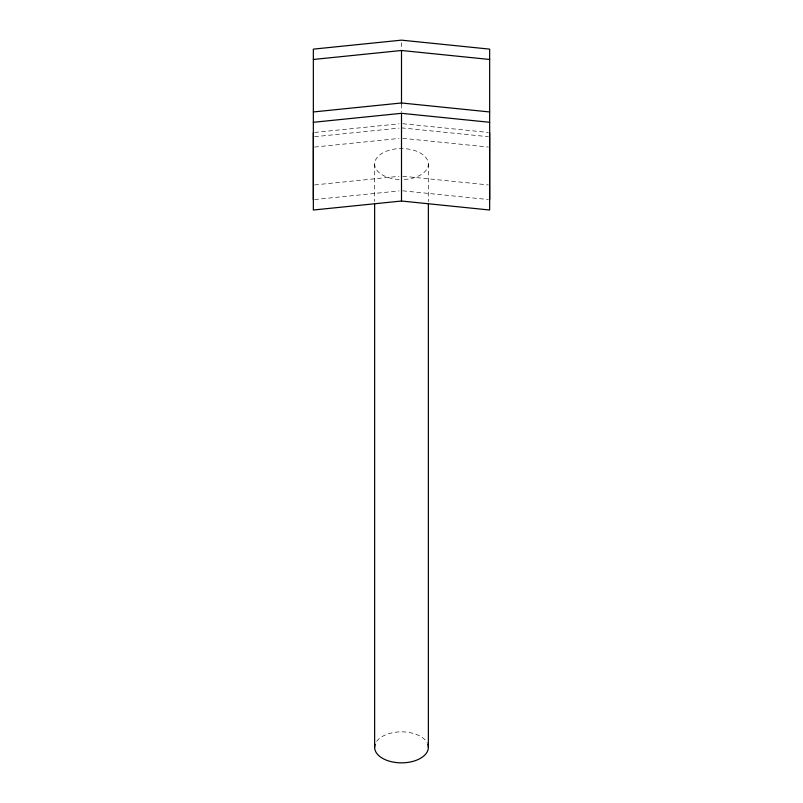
<?xml version="1.0" encoding="UTF-8"?>
<svg xmlns="http://www.w3.org/2000/svg" width="803" height="803" viewBox="0 0 803 803"><rect width="100%" height="100%" fill="white"/><g stroke="black" fill="none" stroke-linecap="round" stroke-linejoin="round"><path stroke-width="0.6" stroke-dasharray="4.01 3.01" d="M314.585 132.445L399.021 123.833M314.585 136.721L399.021 128.119M314.585 147.059L399.021 138.457M314.585 184.931L399.021 176.319M314.585 199.546L399.021 190.943M402.745 123.712L488.415 132.445M401.5 127.868L488.415 136.721M402.745 138.327L488.415 147.059M402.745 176.198L488.415 184.931M402.745 190.813L488.415 199.546M428.36 164.043L428.36 201.673M401.5 42.659L401.5 48.923M401.5 104.059L401.5 111.647M374.64 164.043L374.64 201.673M399.161 179.491A26.86 15.508 0 0 1 379.056 155.521A26.86 15.508 0 0 1 425.138 156.685A26.86 15.508 0 0 1 401.5 179.551M376.687 741.41A26.86 15.508 0 0 1 403.257 731.874A26.86 15.508 0 0 1 427.437 743.327"/><path stroke-width="1.2" d="M313.341 199.676L313.341 132.565M489.659 199.676L489.659 132.565M313.341 59.472L401.5 50.489L489.659 59.472M313.341 111.958L401.5 102.975L489.659 111.958M313.341 122.297L401.5 113.313L489.659 122.297M401.5 201.021L313.341 210.015L313.341 49.134L401.5 40.15L489.659 49.134L489.659 210.015L401.5 201.021L401.5 113.313M428.36 204.183L428.36 747.342M401.5 50.489L401.5 103.758M374.64 204.183L374.64 747.342M427.838 744.311A26.86 15.508 0 0 1 401.5 762.85A26.86 15.508 0 0 1 375.162 744.311"/></g></svg>
